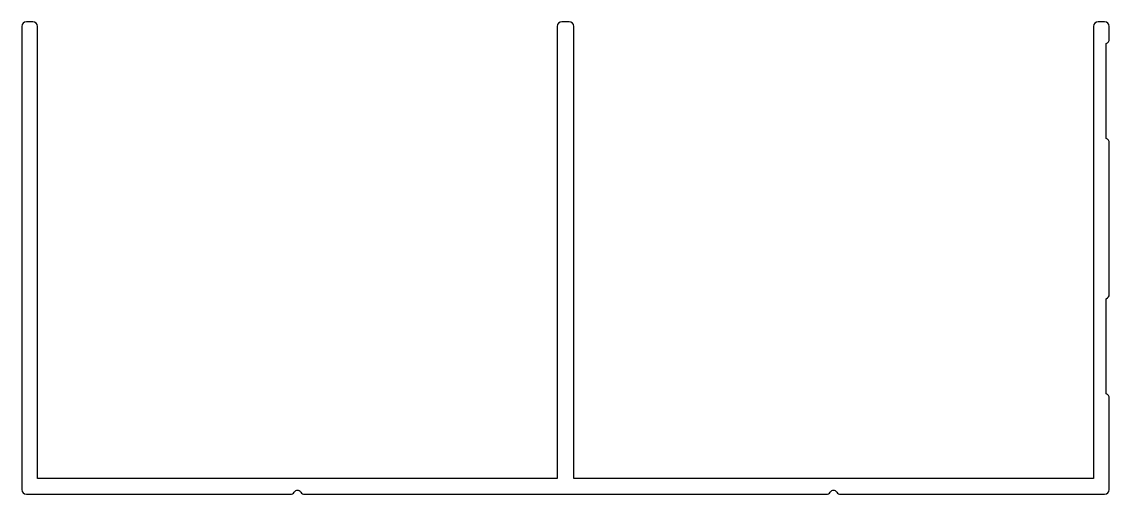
# Model space of a CAD drawing. Extents: x 640.7 to 709.7, y 617.8 to 647.8.
import ezdxf

# ---------------------------------------------------------------- set-up
doc = ezdxf.new("R2010")
doc.units = 0
doc.layers.get('0').update_dxf_attribs({"linetype": 'CONTINUOUS'})

msp = doc.modelspace()

# ---------------------------------------------------------------- linework, layer by layer
for p, q in [((640.732, 647.52), (640.732, 618.12)), ((641.432, 647.82), (641.032, 647.82)), ((641.732, 618.82), (641.732, 647.52)), ((674.682, 647.52), (674.682, 618.82)), ((675.432, 647.82), (674.982, 647.82)), ((675.732, 618.82), (675.732, 647.52)), ((708.682, 647.52), (708.682, 618.82)), ((709.382, 647.82), (708.982, 647.82)), ((709.682, 646.72), (709.682, 647.52)), ((709.482, 640.403), (709.482, 646.437)), ((709.682, 630.52), (709.682, 640.12)), ((709.482, 624.203), (709.482, 630.237)), ((709.682, 618.12), (709.682, 623.92)), ((674.682, 618.82), (641.732, 618.82)), ((708.682, 618.82), (675.732, 618.82)), ((641.032, 617.82), (657.751, 617.82)), ((658.673, 617.82), (691.741, 617.82)), ((692.663, 617.82), (709.382, 617.82))]:
    msp.add_line(p, q)
for centre, radius, start, end in [((641.032, 647.52), 0.3, 90, 180), ((641.432, 647.52), 0.3, 0, 90), ((674.982, 647.52), 0.3, 90, 180), ((675.432, 647.52), 0.3, 0, 90), ((708.982, 647.52), 0.3, 90, 180), ((709.382, 647.52), 0.3, 0, 90), ((709.382, 646.72), 0.3, 289.47122, 0), ((709.382, 640.12), 0.3, 0, 70.52878), ((709.382, 630.52), 0.3, 289.47122, 0), ((709.382, 623.92), 0.3, 0, 70.52878), ((641.032, 618.12), 0.3, 180, 270), ((657.751, 618.12), 0.3, 270, 326.94427), ((658.212, 617.82), 0.25, 33.05573, 146.94427), ((658.673, 618.12), 0.3, 213.05573, 270), ((691.741, 618.12), 0.3, 270, 326.94427), ((692.202, 617.82), 0.25, 33.05573, 146.94427), ((692.663, 618.12), 0.3, 213.05573, 270), ((709.382, 618.12), 0.3, 270, 0)]:
    msp.add_arc(centre, radius, start, end)

doc.saveas('drawing.dxf')
